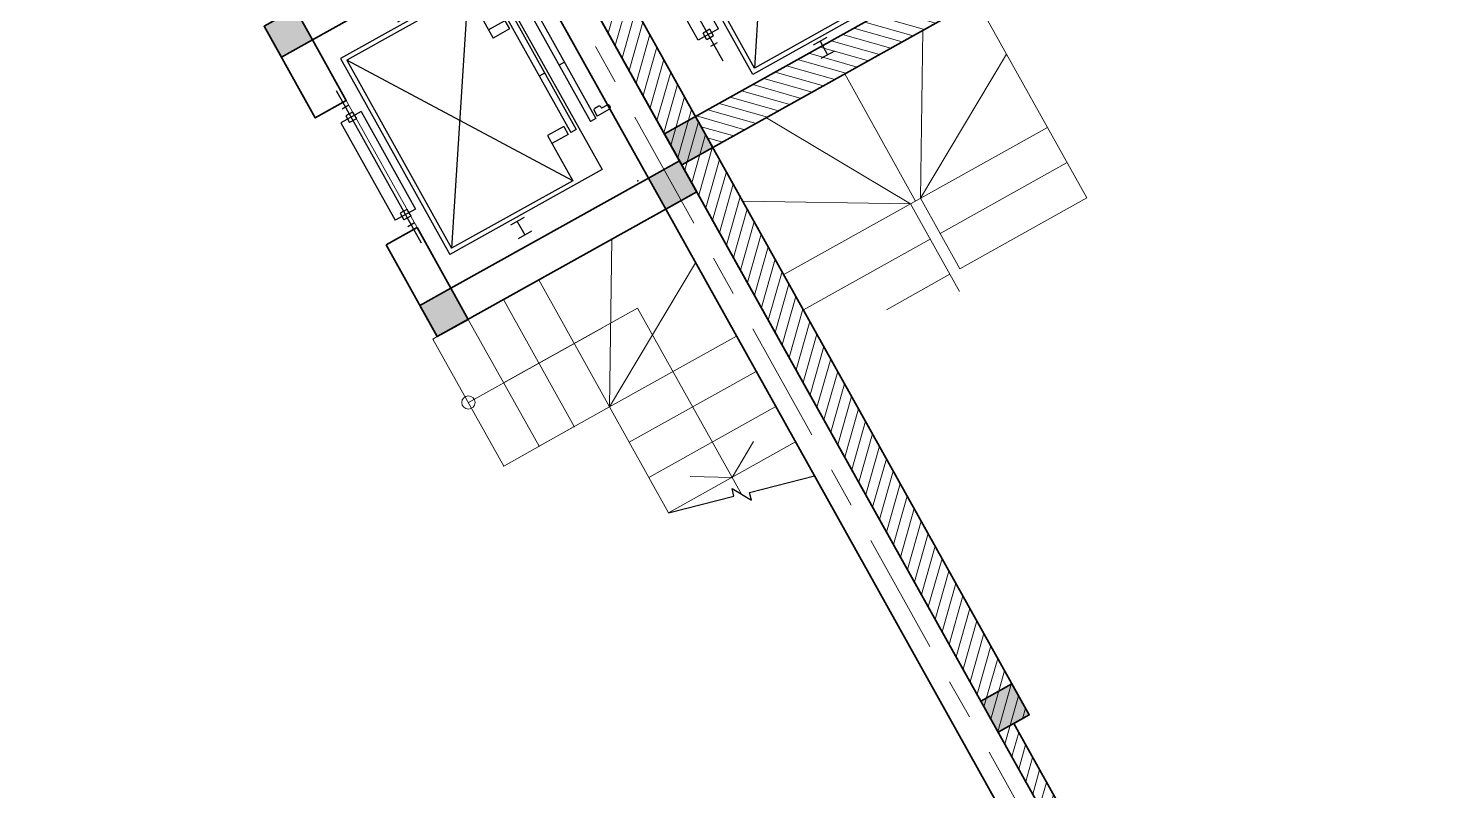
# Model space of a CAD drawing. Header units: millimetres. Extents: x 567980 to 569372, y 2065777 to 2066674.
# Drawn here: x 569140.37 to 569149.11, y 2066323.51 to 2066328.22 of the extents above; entities that cross this region are included whole.
import ezdxf

# ---------------------------------------------------------------- set-up
doc = ezdxf.new("R2010")
doc.units = ezdxf.units.MM
for name, pattern in [('ACAD_ISO10W100', [18.5, 12, -3, 0.5, -3]), ('CENTER', [3, 1.5, -0.5, 0.5, -0.5]), ('HIDDEN', [0.75, 0.5, -0.25])]:
    doc.linetypes.add(name, pattern=pattern)
for name, color, linetype, lineweight in [('A-COT VACH', 2, 'Continuous', 35), ('A-HATCH', 251, 'Continuous', 5), ('A-NET CAT', 214, 'Continuous', 30), ('A-NET THAY', 125, 'Continuous', 18), ('A-NOI THAT', 44, 'Continuous', 9), ('A-TRUC', 250, 'CENTER', 5), ('A-TUONG', 255, 'Continuous', 35), ('boDnv', 54, 'Continuous', 25), ('E-NoiThat', 32, 'Continuous', 9)]:
    doc.layers.add(name, color=color, linetype=linetype, lineweight=lineweight)
for name, color, linetype in [('A-NOITHAT', 252, 'Continuous'), ('ChiaLo', 128, 'CENTER'), ('datOlienke', 42, 'Continuous'), ('LoLK', 6, 'Continuous'), ('RANHGIOI', 2, 'HIDDEN'), ('TimDg', 222, 'Continuous'), ('ViaHeS', 32, 'Continuous')]:
    doc.layers.add(name, color=color, linetype=linetype)
doc.styles.add('rms', font='romans.shx', dxfattribs={"width": 0.7, "bigfont": 'vns.shx'})
doc.linetypes.add('ADL', pattern='A,0.125,-0.15,["++",rms,S=0.5,R=0,X=0,Y=-0.2245],-1.35,1.125', length=2.75)
pattern_1 = [(45, (0, 0), (-39.7747564417433, 39.7747564417433), [])]

# ---------------------------------------------------------------- blocks, each defined once
blk = doc.blocks.new('NEN')
at = {"layer": 'boDnv', "color": 10, "linetype": 'ADL', "ltscale": 0.25}
blk.add_lwpolyline([(453.0460990745341, -54.03420498315245), (455.6979331256589, -45.18980104289949, 0.001456010128307968), (450.3119455015985, -34.94722899468616), (283.4412914358545, -128.0602032768074), (289.6305425465107, -140.4350515590049), (295.3612690281589, -142.1473084324971), (300.8237051428296, -138.9735247876961)], format="xyb", close=True, dxfattribs=at)
at = {"layer": 'ChiaLo', "ltscale": 5}
blk.add_lwpolyline([(443.2643480503466, -37.73460690141656), (453.0097451560432, -55.19963582558557)], dxfattribs=at)
at = {"layer": 'datOlienke'}
blk.add_lwpolyline([(453.8875007131137, -54.70985269942321), (456.7725843070075, -45.08751426753588, 0.001635701081645356), (450.7170706505422, -33.57602568552829), (282.1193709308282, -127.6526826384943), (288.9297071682522, -141.2693345050793), (295.4895445019938, -143.2293175195809), (301.3185663475888, -139.8425402995199)], format="xyb", close=True, dxfattribs=at)
at = {"layer": 'LoLK'}
blk.add_lwpolyline([(450.7170706497272, -33.57602568366565), (443.2643480502302, -37.73460690118372), (453.0097451560432, -55.19963582511991), (453.8875007131137, -54.70985269895755), (456.7725843070075, -45.08751426707022, 0.001635701081848544)], format="xyb", close=True, dxfattribs=at)
blk.add_lwpolyline([(443.2643480503466, -37.73460690118372), (438.0248393734219, -40.65822603250854), (447.7702364791185, -58.12325495714322), (453.0097451559268, -55.19963582605124)], close=True, dxfattribs=at)
at = {"layer": 'RANHGIOI', "color": 1, "ltscale": 9, "const_width": 1}
blk.add_lwpolyline([(-499.2712628248846, -471.6360870120116), (-50.47988043015357, -321.0239030651283, 0.05068378633206799), (130.4249903328018, -239.1350950314663), (301.3185663222102, -139.8425403106958), (460.0002608364448, -51.29896371345967, 0.006594107435328542), (435.2929911182728, -5.050918132066727), (303.0784757988295, 234.7691866031382), (284.6716201863019, 225.0765331583098), (-55.99284061836079, 76.58595611830242), (-56.83866986131761, 76.22319068433717, -0.005137433380439285), (-90.74293923540972, 62.09280168754049)], format="xyb", dxfattribs=at)
at = {"layer": 'TimDg', "linetype": 'ACAD_ISO10W100', "ltscale": 0.75}
blk.add_lwpolyline([(283.9055627286434, 294.4015332737472), (445.8017766892444, 0.7426494921091944, -0.0075170620276079), (474.0389339127578, -52.34833341650665), (508.7857144809095, -120.1167163779028, 0.0002777777783917)], format="xyb", dxfattribs=at)
at = {"layer": 'ViaHeS'}
blk.add_lwpolyline([(441.2579285323154, -15.95097548863851), (434.4995760840829, -13.99666644632816), (275.2912167349132, -102.8341193376109), (273.1615556324832, -109.7423404543661), (288.9297071680194, -141.2693345043808), (295.4895445022266, -143.2293175195809), (301.3185663401382, -139.8425403013825), (453.8875007131137, -54.70985269942321), (456.7725843070075, -45.08751426753588, 0.0041511948293334)], format="xyb", close=True, dxfattribs=at)
blk = doc.blocks.new('NEN A')
at = {"layer": 'datOlienke'}
blk.add_lwpolyline([(-4.656612873077393e-10, -4.656612873077393e-10), (7.20807887474075, 6.996906685642898, 0.001635701081645356), (7.529294191859663, 19.99999999976717), (-185.539609918138, 19.99999999906868), (-186.2274579335935, 4.79076751251705), (-181.4541111353319, -0.1172014772891998), (-174.713634933345, -2.793967723846436e-09)], format="xyb", close=True, dxfattribs=at)
at = {"layer": 'LoLK'}
blk.add_lwpolyline([(-1.005157863488421, 20.00000000162981), (-7.005157863721251, 20.00000000139698), (-7.00515786325559, -6.984919309616089e-10), (-1.00515786325559, -6.984919309616089e-10)], close=True, dxfattribs=at)
blk.add_lwpolyline([(7.529294191859663, 20.00000000186265), (-1.005157863721251, 20.00000000162981), (-1.005157862789929, 0), (-2.328306436538696e-10, 0), (7.20807887497358, 6.996906686108559, 0.001635701081848544)], format="xyb", close=True, dxfattribs=at)
blk = doc.blocks.new('AP11B2')
at = {"layer": 'A-NOITHAT'}
for p, q in [((359.9999999990687, 1491.603832304019), (-360.0000000009313, 1491.603832304019)), ((-360.0000000009313, 1341.603832304019), (-360.0000000009313, 1491.603832304019)), ((359.9999999990687, 1341.603832304019), (359.9999999990687, 1491.603832304019)), ((557.9627270745113, 1416.603832304019), (-568.2546845125034, 1416.603832304019)), ((-435.0000000009313, 1391.603832304027), (-435.0000000009313, 1441.603832304019)), ((-385.0000000009313, 1391.603832304027), (-385.0000000009313, 1441.603832304019)), ((-335.0000000009313, 1441.603832304019), (-385.0000000009313, 1441.603832304019)), ((-335.0000000009313, 1391.603832304027), (-385.0000000009313, 1391.603832304027)), ((-335.0000000009313, 1391.603832304027), (-335.0000000009313, 1441.603832304019)), ((384.9999999990687, 1441.603832304019), (334.9999999990687, 1441.603832304019)), ((334.9999999990687, 1391.603832304027), (334.9999999990687, 1441.603832304019)), ((384.9999999990687, 1391.603832304027), (334.9999999990687, 1391.603832304027)), ((384.9999999990687, 1391.603832304027), (384.9999999990687, 1441.603832304019)), ((434.9999999990687, 1391.603832304027), (434.9999999990687, 1441.603832304019)), ((-725.0000000009313, 166.1255714344661), (-725.0000000009313, 1291.603832304019)), ((724.9999999990687, 1291.603832304019), (-725.0000000009313, 1291.603832304019)), ((359.9999999990687, 1341.603832304019), (-360.0000000009313, 1341.603832304019)), ((724.9999999990687, 166.1255714344588), (724.9999999990687, 1291.603832304019)), ((-695.0000000009313, 366.1255714344516), (-695.0000000009313, 1261.603832304019)), ((694.9999999990687, 1261.603832304019), (-695.0000000009313, 1261.603832304019)), ((694.9999999990687, 366.1255714344516), (-695.0000000009313, 1261.603832304019)), ((-695.0000000009313, 366.1255714344516), (694.9999999990687, 1261.603832304019)), ((694.9999999990687, 366.1255714344516), (694.9999999990687, 1261.603832304019)), ((-850.0000000009313, 757.1255714344661), (-850.0000000009313, 857.1255714344661)), ((-750.0000000009313, 757.1255714344661), (-750.0000000009313, 857.1255714344661)), ((749.9999999990687, 757.1255714344661), (749.9999999990687, 857.1255714344661)), ((849.9999999990687, 757.1255714344661), (849.9999999990687, 857.1255714344661)), ((-750.0000000009313, 807.1255714344588), (-850.0000000009313, 807.1255714344588)), ((749.9999999990687, 807.1255714344588), (849.9999999990687, 807.1255714344516)), ((-360.0000000009313, 366.1255714344516), (-695.0000000009313, 366.1255714344516)), ((-420.0000000009313, 246.1255714344588), (-420.0000000009313, 366.1255714344516)), ((-360.0000000009313, 246.1255714344588), (-360.0000000009313, 366.1255714344516)), ((694.9999999990687, 366.1255714344516), (359.9999999990687, 366.1255714344516)), ((359.9999999990687, 246.1255714344516), (359.9999999990687, 366.1255714344516)), ((419.9999999990687, 246.1255714344516), (419.9999999990687, 366.1255714344516)), ((-360.0000000009313, 246.1255714344588), (-420.0000000009313, 246.1255714344588)), ((417.3913043467328, 226.1255714344588), (-417.3913043485954, 226.1255714344661)), ((-417.3913043485954, 186.1255714344588), (-417.3913043485954, 226.1255714344661)), ((417.3913043467328, 186.1255714344516), (-417.3913043485954, 186.1255714344588)), ((-9.313225746154785e-10, 186.1255714344516), (-9.313225746154785e-10, 226.1255714344661)), ((419.9999999990687, 246.1255714344516), (359.9999999990687, 246.1255714344516)), ((417.3913043467328, 186.1255714344516), (417.3913043467328, 226.1255714344588)), ((724.9999999990687, 166.1255714344588), (-725.0000000009313, 166.1255714344661)), ((417.3913043467328, 79.48334088382398), (-417.3913043485954, 79.48334088382398)), ((-417.3913043485954, 39.48334088382398), (-417.3913043485954, 79.48334088382398)), ((417.3913043467328, 39.48334088382398), (-417.3913043485954, 39.48334088382398)), ((-407.3913043476641, -66.86999999999534), (-407.3913043476641, 25)), ((-367.3913043485954, 25), (-407.3913043476641, 25)), ((-357.3913043485954, -15), (-357.3913043485954, 15)), ((-9.313225746154785e-10, 39.48334088382398), (-9.313225746154785e-10, 79.48334088382398)), ((357.3913043467328, -15), (357.3913043467328, 15)), ((407.3913043458015, 25), (367.3913043467328, 25)), ((407.3913043458015, -66.86999999999534), (407.3913043458015, 25)), ((417.3913043467328, 39.48334088382398), (417.3913043467328, 79.48334088382398)), ((-387.3913043485954, -76.86999999999534), (-397.3913043485954, -76.86999999999534)), ((-377.3913043476641, -66.86999999999534), (-377.3913043476641, -24.99999999999272)), ((-367.3913043485954, -24.99999999999272), (-377.3913043476641, -24.99999999999272)), ((377.3913043458015, -24.99999999999272), (367.3913043467328, -24.99999999999272)), ((377.3913043458015, -66.86999999999534), (377.3913043458015, -24.99999999999272)), ((397.3913043467328, -76.86999999999534), (387.3913043467328, -76.86999999999534))]:
    blk.add_line(p, q, dxfattribs=at)
for centre, start, end in [((-367.3913043485954, 15), 0, 90), ((367.3913043467328, 15), 90, 180), ((-397.3913043485954, -66.86999999999534), 180, 270), ((-387.3913043485954, -66.86999999999534), 270, 0), ((-367.3913043485954, -15), 270, 0), ((367.3913043467328, -15), 180, 270), ((387.3913043467328, -66.86999999999534), 180, 270), ((397.3913043467328, -66.86999999999534), 270, 0)]:
    blk.add_arc(centre, 10, start, end, dxfattribs=at)
for p in [(-900.0000000009313, 0), (899.9999999990687, 0)]:
    blk.add_point(p, dxfattribs=at)
blk = doc.blocks.new('cum tm 2')
at = {"layer": 'A-HATCH'}
h = blk.add_hatch(dxfattribs=at)
h.set_pattern_fill('ANSI31', color=256, scale=450)
h.set_pattern_definition(pattern_1)
h.paths.add_polyline_path([(0, 0), (-1.30385160446167e-08, -220), (-1650.000000209548, -219.9999999112915), (-1650.000000209548, -569.9999999154825), (-1870.000000210479, -569.9999999153661), (-1870.000000209548, 1.01746991276741e-07)])
h = blk.add_hatch(dxfattribs=at)
h.set_pattern_fill('ANSI31', color=256, scale=450)
h.set_pattern_definition(pattern_1)
edge = h.paths.add_edge_path()
edge.add_line((-1.080334186553955e-07, -1939.99999991979), (-1870.00000021141, -1939.99999991979))
edge.add_line((-1870.00000021141, -1939.99999991979), (-1870.000000210479, -1369.999999915366))
edge.add_line((-1870.000000210479, -1369.999999915366), (-1650.00000021141, -1369.999999915482))
edge.add_line((-1650.00000021141, -1369.999999915482), (-1650.00000021141, -1719.99999991979))
edge.add_line((-1650.00000021141, -1719.99999991979), (-3.57162207365036e-06, -1719.99999991979))
edge.add_line((-3.57162207365036e-06, -1719.99999991979), (-3.57162207365036e-06, -1939.99999991979))
at = {"layer": 'A-NET THAY'}
blk.add_line((-1650.00000021141, -1369.999999915482), (-1650.000000209548, -569.9999999154825), dxfattribs=at)
at = {"layer": 'A-TUONG'}
for points in [[(0, 0), (-1.30385160446167e-08, -220), (-1650.000000209548, -219.9999999112915), (-1650.000000209548, -569.9999999154825), (-1870.000000210479, -569.9999999153661), (-1870.000000209548, 1.01746991276741e-07), (0, 0)], [(-1.080334186553955e-07, -1939.99999991979), (-1870.00000021141, -1939.99999991979), (-1870.000000210479, -1369.999999915366), (-1650.00000021141, -1369.999999915482), (-1650.00000021141, -1719.99999991979), (-3.57162207365036e-06, -1719.99999991979), (-3.57162207365036e-06, -1939.99999991979)]]:
    blk.add_lwpolyline(points, dxfattribs=at)
at = {"layer": 'E-NoiThat', "xscale": 0.9583333333333354, "yscale": 0.9583333333333354, "zscale": 0.9583333333333354, "rotation": 270}
blk.add_blockref('AP11B2', (-1673.958333543502, -969.9999999154825), dxfattribs=at)
blk = doc.blocks.new('cot 220')
at = {"layer": 'A-COT VACH'}
h = blk.add_hatch(color=256, dxfattribs=at)
h.dxf.hatch_style = 1
h.paths.add_polyline_path([(110.0000037951395, 109.9999999980937), (-109.9999962048605, 109.9999999980937), (-109.9999962048605, -110.0000000019063), (110.0000037951395, -110.0000000019063)])
blk.add_lwpolyline([(-109.9999962048605, -110.0000000019063), (110.0000037951395, -110.0000000019063), (110.0000037951395, 109.9999999980937), (-109.9999962048605, 109.9999999980937)], close=True, dxfattribs=at)
blk = doc.blocks.new('T1T2')
at = {"layer": 'A-HATCH'}
h = blk.add_hatch(dxfattribs=at)
h.set_pattern_fill('ANSI31', color=256, scale=0.5)
h.set_pattern_definition([(45, (-220.6974602016853, 87.5), (-0.04419417382415922, 0.04419417382415922), [])])
h.paths.add_polyline_path([(0.2200000000884756, -3.849999881582335), (0.1100000001024455, -3.849999881582335), (0.1100000001024455, -2.219999999040738), (2.089999995660037, -2.219999999506399), (2.089999995660037, -2.000000000232831), (0, -2), (0, -17.00000000046566), (1.224273790139705, -17.00000000046566), (2.18135633028578, -16.07095672283322), (2.028122386196628, -15.91309805680066), (1.135056654922664, -16.78000000026077), (0.1099999955622479, -16.77999999979511), (0.1099999955622479, -11.55999999819323), (0.2199999955482781, -11.55999999819323)])
h.paths.add_polyline_path([(5.766157194506377, -10.8299501913134), (5.546224289922975, -10.82451719022356), (5.503866963088512, -12.53918097168207), (4.611264191917144, -13.40563351823948), (4.76449813588988, -13.56349218427204), (5.72158067591954, -12.63444890663959)])
h.paths.add_polyline_path([(5.827895841444843, -8.330712639493868), (5.607962936861441, -8.325279638636857), (5.58573702396825, -9.22500515729189), (5.805669928551652, -9.2304381581489)])
h.paths.add_polyline_path([(5.857530392007902, -7.131078614853323), (5.6375974874245, -7.125645613763481), (5.622780212201178, -7.725462626200169), (5.842713116668165, -7.73089562729001)])
h.paths.add_polyline_path([(5.916799493017606, -4.731810565339401), (5.696866588434204, -4.72637756424956), (5.66723203798756, -5.926011589122936), (5.887164942454547, -5.931444589979947)])
h.paths.add_polyline_path([(5.98428338940721, -2.000000000465661), (4.889999995706603, -2.000000000465661), (4.889999995706603, -2.220000000204891), (5.758781615062617, -2.220000000437722), (5.736379322479479, -3.12686553131789), (5.956312227062881, -3.1322985321749)])
h.paths.add_polyline_path([(2.089999995776452, -3.119999940739945), (1.979999995790422, -3.119999951682985), (1.979999995790422, -3.849999881815165), (2.089999995892867, -3.849999881815165)], flags=17)
h.paths.add_polyline_path([(2.089999995660037, -2.219999999506399), (1.979999995674007, -2.219999999506399), (1.979999995674007, -2.319999951636419), (2.089999995660037, -2.319999940926209)], flags=17)
h.paths.add_polyline_path([(2.089999999850988, -3.849999881815165), (0.2200000000884756, -3.849999881815165), (0.2199999999720603, -3.95999988168478), (1.979999999864958, -3.959999881917611), (1.979999999864958, -4.069999998202547), (2.089999999967404, -4.069999998202547)], flags=17)
h.paths.add_polyline_path([(0.4800000046379864, -4.699999998323619), (0.219999999506399, -4.699999998323619), (0.219999999506399, -4.809999998426065), (0.3700000046519563, -4.809999998426065), (0.3700000046519563, -5.599999998230487), (0.4800000046379864, -5.599999998230487)], flags=17)
h.paths.add_polyline_path([(2.089999999850988, -4.873012313386425), (1.979999999864958, -4.873012313386425), (1.979999999864958, -5.599999998230487), (2.089999999850988, -5.599999998230487)], flags=17)
at = {"layer": 'A-NET THAY'}
for p, q in [((1.119999999878928, -8.439999998081475), (0.6003847576212138, -7.539999998174608)), ((1.154999997699633, -7.539999998174608), (1.154999997699633, -8.439999998081475)), ((1.189999999944121, -8.439999998081475), (1.709615242201835, -7.539999998174608)), ((2.089999995427206, -7.539999998174608), (2.089999995427206, -8.939999998081475)), ((1.119999999878928, -8.439999998081475), (0.219999999855645, -7.920384755823761)), ((1.189999999944121, -8.439999998081475), (2.089999999967404, -7.920384755823761)), ((2.089999995427206, -8.439999998081475), (0.2199999999720603, -8.439999998081475)), ((1.119999999878928, -8.439999998081475), (1.119999999878928, -9.060608205152676)), ((1.189999999944121, -8.439999998081475), (1.189999999944121, -8.939999998081475)), ((1.119999999878928, -8.689999998081475), (0.219999999855645, -8.689999998081475)), ((2.089999995427206, -8.689999998081475), (1.189999999944121, -8.689999998081475)), ((1.119999999878928, -8.939999998081475), (0.6699499154929072, -8.939999998081475)), ((2.089999995427206, -8.939999998081475), (1.189999999944121, -8.939999998081475))]:
    blk.add_line(p, q, dxfattribs=at)
at = {"layer": 'A-TUONG'}
for points in [[(2.18135633028578, -16.07095672283322), (1.224273790139705, -17.00000000046566), (0, -17.00000000046566), (0, -2), (2.089999995660037, -2.000000000232831)], [(2.028122386196628, -15.91309805680066), (1.135056654922664, -16.78000000026077), (0.1099999955622479, -16.77999999979511), (0.1099999955622479, -11.55999999819323), (0.2199999955482781, -11.55999999819323), (0.2200000000884756, -3.849999881582335), (0.1100000001024455, -3.849999881582335), (0.1100000001024455, -2.219999999040738), (2.089999995660037, -2.219999999506399)]]:
    blk.add_lwpolyline(points, dxfattribs=at)
at = {"layer": 'Defpoints'}
blk.add_lwpolyline([(0, -2), (1.280568540096283e-09, -17.00000000046566), (1.224273790139705, -17.00000000046566), (5.72158067591954, -12.63444890663959), (5.98428338940721, -2.000000000465661)], close=True, dxfattribs=at)
at = {"layer": 'A-COT VACH', "xscale": 0.001, "yscale": 0.001, "zscale": 0.001}
for p in [(0.1099999918369576, -7.429999998304993), (0.1099999918369576, -11.44999999832362)]:
    blk.add_blockref('cot 220', p, dxfattribs=at)
at = {"layer": 'A-TUONG', "xscale": -0.001, "yscale": 0.001, "zscale": 0.001}
blk.add_blockref('cum tm 2', (0.2199999997392297, -5.599999998230487), dxfattribs=at)
blk = doc.blocks.new('MBT1 A1')
at = {"layer": 'A-NET CAT'}
blk.add_lwpolyline([(1.120000000111759, -9.379713737638667), (0.7168689491227269, -9.487732377136126), (0.7039279968012124, -9.439436085987836), (0.633217318682, -9.561910572927445), (0.6202763663604856, -9.513614281779155), (0.2201106760185212, -9.620838355505839)], dxfattribs=at)
at = {"layer": 'A-NET THAY', "ltscale": 100}
for p, q in [((1.619999999878928, -7.079995999811217), (1.619999999878928, -6.179995999671519)), ((1.120000000111759, -8.629713737638667), (0.6006710005458444, -7.729548536008224)), ((1.120000000111759, -8.629713737638667), (1.120000000111759, -7.729999999748543)), ((1.369999999878928, -8.629713737638667), (1.370000000111759, -7.729999999981374)), ((1.619999999878928, -8.629713737638667), (1.619999999878928, -7.729999999748543)), ((1.120000000111759, -8.629713737638667), (0.2199999999720603, -8.110098495380953)), ((1.120000000111759, -8.629713737638667), (0.220000000204891, -8.629713737871498)), ((1.120000000111759, -8.629713737638667), (1.120000000111759, -9.379713737638667)), ((1.619999999878928, -8.629713737638667), (1.120000000111759, -8.629713737638667)), ((1.869999999878928, -8.629713737638667), (1.369999999878928, -8.629713737638667)), ((1.119999999878928, -8.879713737638667), (0.220000000204891, -8.879713737638667)), ((1.120000000111759, -9.129713737871498), (0.220000000204891, -9.129713737638667)), ((1.120000000111759, -9.379713737638667), (0.2199999999720603, -9.379713737871498))]:
    blk.add_line(p, q, dxfattribs=at)
at = {"layer": 'A-NET THAY', "color": 251, "ltscale": 10}
for p, q in [((1.620000000111759, -8.179856868926436), (0.6699999999254942, -8.179856868693605)), ((0.6700000001583248, -9.49820109992288), (0.6699999999254942, -8.179856868693605)), ((1.869999999878928, -8.179856868693605), (0.9199999999254942, -8.179856868693605))]:
    blk.add_line(p, q, dxfattribs=at)
at = {"layer": 'A-NET THAY', "ltscale": 100}
blk.add_lwpolyline([(1.869999999878928, -8.629713737638667), (1.869999999878928, -7.729999999981374), (1.840000000083819, -7.729999999748543)], dxfattribs=at)
at = {"layer": 'A-NET THAY', "ltscale": 10}
blk.add_lwpolyline([(0.4458215811755508, -9.249713737517595), (0.6699999999254942, -9.379713737638667), (0.8941784189082682, -9.249713737517595)], dxfattribs=at)
blk.add_circle((1.869999999878928, -8.179856868693605), 0.04118169652319922, dxfattribs=at)
at = {"layer": 'A-NET THAY', "ltscale": 100}
for p in [(1.369999999878928, -8.629713737638667), (1.369999999878928, -8.629713737638667), (1.619999999878928, -8.629713737638667), (1.619999999878928, -8.629713737638667), (1.869999999878928, -8.629713737638667), (1.869999999878928, -8.629713737638667)]:
    blk.add_point(p, dxfattribs=at)
at = {"layer": 'A-TRUC', "ltscale": 0.5}
blk.add_line((0.1100000001024455, -16.8899959998671), (0.1099999998696148, -2.109995999606326), dxfattribs=at)
at = {"layer": 'A-TUONG'}
for p, q in [((0, -17.10999999986961), (0, -2)), ((0.2199999999720603, -12.49999599996954), (0.2199999999720603, -7.729995999950916))]:
    blk.add_line(p, q, dxfattribs=at)
at = {"layer": 'A-TUONG', "ltscale": 100}
blk.add_lwpolyline([(1.840000000083819, -7.079995999811217), (1.840000000083819, -7.729995999718085), (0, -7.729995999718085), (0, -5.529995999764651), (1.839999999850988, -5.529995999997482), (1.840000000083819, -6.179995999904349), (1.619999999878928, -6.179995999671519), (1.619999999878928, -5.749995999736711), (0.2199999999720603, -5.749995999736711), (0.2199999999720603, -7.509995999978855), (1.620000000111759, -7.509995999746025), (1.619999999878928, -7.079995999811217)], close=True, dxfattribs=at)
at = {"layer": 'A-COT VACH', "xscale": 0.001, "yscale": 0.001, "zscale": 0.001}
for p in [(1.729999996256083, -5.639991999836639), (0.1099999963771552, -7.619999999878928), (1.729999996256083, -7.619999999878928)]:
    blk.add_blockref('cot 220', p, dxfattribs=at)
at = {"layer": 'A-NOI THAT', "linetype": 'Continuous', "xscale": -0.0009583333333333351, "yscale": 0.0009583333333333351, "zscale": 0.0009583333333333339, "rotation": 270}
blk.add_blockref('AP11B2', (0.2863796604797244, -6.629995999624953), dxfattribs=at)
blk = doc.blocks.new('MBT1 A')
at = {"layer": 'LoLK'}
for name, p in [('NEN A', (4.656612873077393e-10, 2.328306436538696e-10)), ('T1T2', (-1.005157854175195, 20.00000000023283))]:
    blk.add_blockref(name, p, dxfattribs=at)
at = {"layer": 'LoLK', "xscale": -0.9999999999999999}
blk.add_blockref('MBT1 A1', (-1.005157861858606, 20.00000000116415), dxfattribs=at)

msp = doc.modelspace()

# ---------------------------------------------------------------- linework, layer by layer
at = {"layer": 'RANHGIOI', "color": 1, "ltscale": 9, "const_width": 1}
msp.add_lwpolyline([(568198.2094833301, 2065900.061182543), (568647.0008657249, 2066050.67336649, 0.05068378633206799), (568827.9057364878, 2066132.562174523), (568998.7993124772, 2066231.854729244), (569157.4810069915, 2066320.398305841, 0.006594107435328542), (569132.7737372733, 2066366.646351423), (569000.5592219539, 2066606.466456158), (568982.1523663413, 2066596.773802713), (568641.4879055367, 2066448.283225673), (568640.6420762937, 2066447.920460239, -0.005137433380439285), (568606.7378069196, 2066433.790071242)], format="xyb", dxfattribs=at)

# ---------------------------------------------------------------- next in the draw order: block references
at = {"layer": 'boDnv'}
msp.add_blockref('NEN', (568697.4807461541, 2066371.697269554), dxfattribs=at)

# ---------------------------------------------------------------- next in the draw order: block references
at = {"layer": 'LoLK', "rotation": 29.16129448356799}
msp.add_blockref('MBT1 A', (569151.3682467892, 2066316.987416897), dxfattribs=at)

doc.saveas('drawing.dxf')
